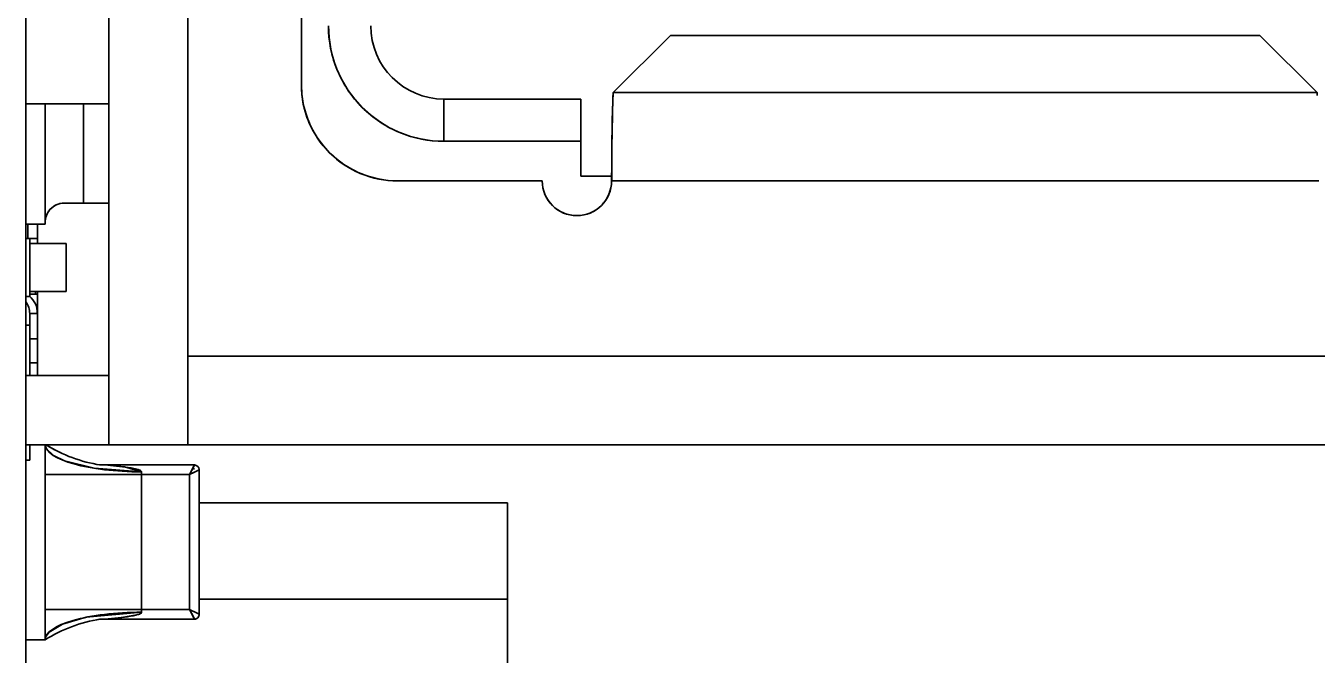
# Model space of a CAD drawing. Extents: x 146 to 1134, y 78 to 926.
# Drawn here: x 676.56 to 683.26, y 349.25 to 352.51 of the extents above; entities that cross this region are included whole.
import ezdxf

# ---------------------------------------------------------------- set-up
doc = ezdxf.new("R2010")
doc.units = 0

msp = doc.modelspace()

# ---------------------------------------------------------------- linework, layer by layer
at = {"color": 7, "lineweight": 35}
msp.add_line((676.5588, 330.1072), (676.5588, 371.6772), dxfattribs=at)
msp.add_line((676.5588, 330.1072), (676.5588, 371.6772), dxfattribs=at)
at = {"color": 7, "lineweight": 35, "ltscale": 0.301}
for p, q in [((676.9888, 350.3372), (676.9888, 362.3772)), ((676.9888, 362.3772), (676.9888, 350.3372)), ((676.9888, 362.3772), (676.9888, 350.3372))]:
    msp.add_line(p, q, dxfattribs=at)
at = {"color": 7, "lineweight": 35, "ltscale": 0.278}
for p, q in [((677.3989, 361.9172), (677.3989, 350.7972)), ((677.3989, 350.7972), (677.3989, 361.9172))]:
    msp.add_line(p, q, dxfattribs=at)
at = {"color": 7, "lineweight": 35, "ltscale": 0.2075}
msp.add_line((677.9888, 352.2072), (677.9888, 360.5072), dxfattribs=at)
msp.add_line((677.9888, 352.2072), (677.9888, 360.5072), dxfattribs=at)
at = {"color": 7, "lineweight": 35, "ltscale": 0.025}
msp.add_line((676.5588, 352.1072), (676.5588, 353.1072), dxfattribs=at)
msp.add_line((676.5588, 352.1072), (676.5588, 353.1072), dxfattribs=at)
at = {"color": 7, "lineweight": 35, "ltscale": 0.010523}
for p, q in [((679.9051, 352.4625), (679.6069, 352.1654)), ((679.6069, 352.1654), (679.9051, 352.4625))]:
    msp.add_line(p, q, dxfattribs=at)
at = {"color": 7, "lineweight": 35, "ltscale": 0.076439}
for p, q in [((679.9051, 352.4625), (682.9626, 352.4625)), ((682.9626, 352.4625), (679.9051, 352.4625))]:
    msp.add_line(p, q, dxfattribs=at)
at = {"color": 7, "lineweight": 35, "ltscale": 0.010522}
for p, q in [((683.2608, 352.1654), (682.9626, 352.4625)), ((682.9626, 352.4625), (683.2608, 352.1654))]:
    msp.add_line(p, q, dxfattribs=at)
at = {"color": 7, "lineweight": 35, "ltscale": 0.001144}
msp.add_line((679.6069, 352.1654), (679.6049, 352.1197), dxfattribs=at)
at = {"color": 7, "lineweight": 35, "ltscale": 0.091348}
for p, q in [((679.6069, 352.1654), (683.2608, 352.1654)), ((683.2608, 352.1654), (679.6069, 352.1654))]:
    msp.add_line(p, q, dxfattribs=at)
at = {"color": 7, "lineweight": 35, "ltscale": 0.000380828}
msp.add_line((683.2618, 352.1502), (683.2608, 352.1654), dxfattribs=at)
at = {"color": 7, "lineweight": 35, "ltscale": 0.010751}
msp.add_line((676.5588, 352.1072), (676.9889, 352.1072), dxfattribs=at)
at = {"color": 7, "lineweight": 35, "ltscale": 0.01075}
for p, q in [((676.5588, 352.1072), (676.9888, 352.1072)), ((676.9888, 352.1072), (676.5588, 352.1072)), ((676.5588, 350.6972), (676.9888, 350.6972)), ((676.5588, 350.6972), (676.9888, 350.6972)), ((676.5588, 350.3372), (676.9888, 350.3372)), ((676.5588, 350.3372), (676.9888, 350.3372)), ((676.9888, 350.3372), (676.5588, 350.3372))]:
    msp.add_line(p, q, dxfattribs=at)
at = {"color": 7, "lineweight": 35, "ltscale": 0.015625}
msp.add_line((676.6589, 352.1072), (676.6589, 351.4822), dxfattribs=at)
msp.add_line((676.6589, 352.1072), (676.6589, 351.4822), dxfattribs=at)
at = {"color": 7, "lineweight": 35, "ltscale": 0.012875}
for p, q in [((676.8588, 351.5922), (676.8588, 352.1072)), ((676.8588, 352.1072), (676.8588, 351.5922))]:
    msp.add_line(p, q, dxfattribs=at)
at = {"color": 7, "lineweight": 35, "ltscale": 0.03275}
msp.add_line((676.9888, 352.1072), (676.9888, 350.7972), dxfattribs=at)
msp.add_line((676.9888, 352.1072), (676.9888, 350.7972), dxfattribs=at)
at = {"color": 7, "lineweight": 35, "ltscale": 0.017751}
for p, q in [((679.4388, 352.1322), (678.7288, 352.1322)), ((679.4388, 352.1322), (678.7288, 352.1322)), ((679.4388, 351.9128), (678.7288, 351.9128)), ((678.7288, 351.9128), (679.4388, 351.9128))]:
    msp.add_line(p, q, dxfattribs=at)
at = {"color": 7, "lineweight": 35, "ltscale": 0.005485}
for p, q in [((678.7288, 352.1322), (678.7288, 351.9128)), ((678.7288, 352.1322), (678.7288, 351.9128)), ((679.4388, 351.9128), (679.4388, 352.1322)), ((679.4388, 351.9128), (679.4388, 352.1322))]:
    msp.add_line(p, q, dxfattribs=at)
at = {"color": 7, "lineweight": 35, "ltscale": 0.001428}
msp.add_line((679.6039, 352.0751), (679.6028, 352.0179), dxfattribs=at)
at = {"color": 7, "lineweight": 35, "ltscale": 0.001116}
msp.add_line((679.6049, 352.1197), (679.6039, 352.0751), dxfattribs=at)
at = {"color": 7, "lineweight": 35, "ltscale": 0.003601}
msp.add_line((679.6028, 352.0179), (679.6008, 351.8739), dxfattribs=at)
at = {"color": 7, "lineweight": 35, "ltscale": 0.004515}
msp.add_line((679.4388, 351.7322), (679.4388, 351.9128), dxfattribs=at)
msp.add_line((679.4388, 351.7322), (679.4388, 351.9128), dxfattribs=at)
at = {"color": 7, "lineweight": 35, "ltscale": 0.002049}
msp.add_line((679.6008, 351.8739), (679.5999, 351.792), dxfattribs=at)
at = {"color": 7, "lineweight": 35, "ltscale": 0.02725}
for p, q in [((676.9888, 350.7472), (676.9888, 351.8372)), ((676.9888, 351.8372), (676.9888, 350.7472))]:
    msp.add_line(p, q, dxfattribs=at)
at = {"color": 7, "lineweight": 35, "ltscale": 0.004007}
msp.add_line((679.5991, 351.7322), (679.4388, 351.7322), dxfattribs=at)
msp.add_line((679.5991, 351.7322), (679.4388, 351.7322), dxfattribs=at)
at = {"color": 7, "lineweight": 35, "ltscale": 0.00212}
msp.add_line((679.5999, 351.792), (679.5989, 351.7072), dxfattribs=at)
at = {"color": 7, "lineweight": 35, "ltscale": 0.01875}
for p, q in [((679.2388, 351.7072), (678.4888, 351.7072)), ((679.2388, 351.7072), (678.4888, 351.7072)), ((677.4589, 350.2082), (677.4589, 349.4582)), ((677.4589, 349.4582), (677.4589, 350.2082)), ((677.4589, 349.4582), (677.4589, 350.2082))]:
    msp.add_line(p, q, dxfattribs=at)
at = {"color": 7, "lineweight": 35, "ltscale": 0.09175}
for p, q in [((683.2689, 351.7072), (679.5989, 351.7072)), ((679.5989, 351.7072), (683.2689, 351.7072))]:
    msp.add_line(p, q, dxfattribs=at)
at = {"color": 7, "lineweight": 35, "ltscale": 0.000604824}
msp.add_line((676.6838, 351.5583), (676.702, 351.5743), dxfattribs=at)
at = {"color": 7, "lineweight": 35, "ltscale": 0.000591825}
msp.add_line((676.7354, 351.5893), (676.7589, 351.5922), dxfattribs=at)
at = {"color": 7, "lineweight": 35, "ltscale": 0.005759}
msp.add_line((676.9888, 351.5922), (676.7585, 351.5922), dxfattribs=at)
at = {"color": 7, "lineweight": 35, "ltscale": 0.005751}
msp.add_line((676.7589, 351.5922), (676.9889, 351.5922), dxfattribs=at)
msp.add_line((676.7589, 351.5922), (676.9889, 351.5922), dxfattribs=at)
at = {"color": 7, "lineweight": 35, "ltscale": 0.00575}
msp.add_line((676.9888, 351.5922), (676.7589, 351.5922), dxfattribs=at)
msp.add_line((676.9888, 351.5922), (676.7589, 351.5922), dxfattribs=at)
at = {"color": 7, "lineweight": 35, "ltscale": 0.002499}
for p, q in [((676.8588, 351.5922), (676.7589, 351.5922)), ((676.8588, 351.5922), (676.7589, 351.5922)), ((676.7589, 351.5922), (676.8588, 351.5922))]:
    msp.add_line(p, q, dxfattribs=at)
at = {"color": 7, "lineweight": 35, "ltscale": 0.00325}
msp.add_line((676.9888, 351.5922), (676.8588, 351.5922), dxfattribs=at)
msp.add_line((676.9888, 351.5922), (676.8588, 351.5922), dxfattribs=at)
at = {"color": 7, "lineweight": 35, "ltscale": 0.003252}
msp.add_line((676.8588, 351.5922), (676.9889, 351.5922), dxfattribs=at)
at = {"color": 7, "lineweight": 35, "ltscale": 0.002501}
for p, q in [((676.5588, 351.4822), (676.6589, 351.4822)), ((676.6589, 351.4822), (676.5588, 351.4822)), ((676.5588, 351.4822), (676.6589, 351.4822)), ((676.6589, 351.4822), (676.5588, 351.4822)), ((676.5588, 351.4822), (676.6589, 351.4822)), ((676.6589, 349.3252), (676.5588, 349.3252)), ((676.5588, 349.3252), (676.6589, 349.3252)), ((676.5588, 349.3252), (676.6589, 349.3252)), ((676.6589, 349.3252), (676.5588, 349.3252)), ((676.5588, 349.3252), (676.6589, 349.3252))]:
    msp.add_line(p, q, dxfattribs=at)
at = {"color": 7, "lineweight": 35, "ltscale": 0.00185}
for p, q in [((676.5688, 351.4082), (676.5688, 351.4822)), ((676.5688, 351.4822), (676.5688, 351.4082)), ((676.5688, 351.4822), (676.5688, 351.4082)), ((676.6188, 351.4082), (676.6188, 351.4822))]:
    msp.add_line(p, q, dxfattribs=at)
at = {"color": 7, "lineweight": 35, "ltscale": 0.002475}
msp.add_line((676.6188, 351.4822), (676.6188, 351.3832), dxfattribs=at)
msp.add_line((676.6188, 351.4822), (676.6188, 351.3832), dxfattribs=at)
at = {"color": 7, "lineweight": 35, "ltscale": 0.000500488}
for p, q in [((676.5789, 351.4082), (676.5588, 351.4082)), ((676.5588, 351.4082), (676.5789, 351.4082)), ((676.5588, 351.1082), (676.5789, 351.1082)), ((676.5789, 351.1082), (676.5588, 351.1082)), ((676.5789, 351.1082), (676.5588, 351.1082)), ((676.5588, 351.1082), (676.5789, 351.1082)), ((676.5789, 351.1082), (676.5588, 351.1082)), ((676.5588, 350.9582), (676.5789, 350.9582)), ((676.5789, 350.9582), (676.5588, 350.9582)), ((676.5588, 350.2582), (676.5789, 350.2582)), ((676.5789, 350.2582), (676.5588, 350.2582)), ((676.5789, 350.2582), (676.5588, 350.2582)), ((676.5588, 350.2582), (676.5789, 350.2582)), ((676.5789, 350.2582), (676.5588, 350.2582)), ((676.5588, 350.2582), (676.5789, 350.2582)), ((676.5789, 350.2582), (676.5588, 350.2582)), ((676.5588, 350.2582), (676.5789, 350.2582)), ((676.5789, 350.2582), (676.5588, 350.2582)), ((676.5588, 350.2582), (676.5789, 350.2582)), ((676.5789, 350.2582), (676.5588, 350.2582)), ((676.5588, 350.2582), (676.5789, 350.2582)), ((676.5789, 350.2582), (676.5588, 350.2582)), ((676.5588, 350.2582), (676.5789, 350.2582)), ((676.5789, 350.2582), (676.5588, 350.2582)), ((676.5588, 350.2582), (676.5789, 350.2582)), ((676.5789, 350.2582), (676.5588, 350.2582))]:
    msp.add_line(p, q, dxfattribs=at)
at = {"color": 7, "lineweight": 35, "ltscale": 0.00125}
for p, q in [((676.5688, 351.4082), (676.6188, 351.4082)), ((677.3489, 350.3372), (677.3989, 350.3372))]:
    msp.add_line(p, q, dxfattribs=at)
at = {"color": 7, "lineweight": 35, "ltscale": 0.000999451}
for p, q in [((676.5789, 351.4082), (676.6188, 351.4082)), ((676.5789, 351.1332), (676.6188, 351.1332)), ((676.6188, 351.1332), (676.5789, 351.1332)), ((676.6188, 351.1332), (676.5789, 351.1332)), ((676.5789, 351.0192), (676.6188, 351.0192)), ((676.5789, 351.0192), (676.6188, 351.0192)), ((676.6188, 350.8882), (676.5789, 350.8882)), ((676.5789, 350.7632), (676.6188, 350.7632)), ((676.6188, 350.7632), (676.5789, 350.7632))]:
    msp.add_line(p, q, dxfattribs=at)
at = {"color": 7, "lineweight": 35, "ltscale": 0.0075}
for p, q in [((676.5789, 351.1082), (676.5789, 351.4082)), ((676.5789, 351.4082), (676.5789, 351.1082))]:
    msp.add_line(p, q, dxfattribs=at)
at = {"color": 7, "lineweight": 35, "ltscale": 0.000624847}
msp.add_line((676.6188, 351.3832), (676.6188, 351.4082), dxfattribs=at)
at = {"color": 7, "lineweight": 35, "ltscale": 0.00475}
for p, q in [((676.5789, 351.3832), (676.7689, 351.3832)), ((676.7689, 351.3832), (676.5789, 351.3832)), ((676.5789, 351.1332), (676.7689, 351.1332)), ((676.7689, 351.1332), (676.5789, 351.1332))]:
    msp.add_line(p, q, dxfattribs=at)
at = {"color": 7, "lineweight": 35, "ltscale": 0.00625}
for p, q in [((676.7689, 351.1332), (676.7689, 351.3832)), ((676.7689, 351.1332), (676.7689, 351.3832)), ((677.1589, 350.1832), (677.4089, 350.1832)), ((677.1589, 350.1832), (677.4089, 350.1832)), ((677.4089, 349.4832), (677.1589, 349.4832)), ((677.4089, 349.4832), (677.1589, 349.4832))]:
    msp.add_line(p, q, dxfattribs=at)
at = {"color": 7, "lineweight": 35, "ltscale": 0.000341797}
msp.add_line((676.6088, 351.1328), (676.6088, 351.1192), dxfattribs=at)
at = {"color": 7, "lineweight": 35, "ltscale": 0.006125}
msp.add_line((676.6188, 350.8882), (676.6188, 351.1332), dxfattribs=at)
at = {"color": 7, "lineweight": 35, "ltscale": 0.003751}
msp.add_line((676.7689, 351.1332), (676.6188, 351.1332), dxfattribs=at)
at = {"color": 7, "lineweight": 35, "ltscale": 0.0109}
msp.add_line((676.6188, 351.1332), (676.6188, 350.6972), dxfattribs=at)
msp.add_line((676.6188, 351.1332), (676.6188, 350.6972), dxfattribs=at)
at = {"color": 7, "lineweight": 35, "ltscale": 0.000144196}
msp.add_line((676.5589, 351.1082), (676.5589, 351.1024), dxfattribs=at)
at = {"color": 7, "lineweight": 35, "ltscale": 0.000904846}
msp.add_line((676.6188, 351.1192), (676.5826, 351.1192), dxfattribs=at)
at = {"color": 7, "lineweight": 35, "ltscale": 0.000897217}
msp.add_line((676.6188, 351.1192), (676.5829, 351.1192), dxfattribs=at)
at = {"color": 7, "lineweight": 35, "ltscale": 0.001876}
msp.add_line((676.9888, 351.0672), (676.9888, 350.9921), dxfattribs=at)
at = {"color": 7, "lineweight": 35, "ltscale": 0.009}
for p, q in [((676.9888, 351.0672), (676.9888, 350.7072)), ((676.9888, 350.6972), (676.9888, 350.3372)), ((676.9888, 350.6972), (676.9888, 350.3372))]:
    msp.add_line(p, q, dxfattribs=at)
at = {"color": 7, "lineweight": 35, "ltscale": 0.001524}
for p, q in [((676.5789, 350.9582), (676.5789, 351.0192)), ((676.5789, 351.0192), (676.5789, 350.9582))]:
    msp.add_line(p, q, dxfattribs=at)
at = {"color": 7, "lineweight": 35, "ltscale": 0.003275}
msp.add_line((676.6188, 351.0192), (676.6188, 350.8882), dxfattribs=at)
msp.add_line((676.6188, 351.0192), (676.6188, 350.8882), dxfattribs=at)
at = {"color": 7, "lineweight": 35, "ltscale": 0.006525}
msp.add_line((676.5789, 350.6972), (676.5789, 350.9582), dxfattribs=at)
msp.add_line((676.5789, 350.6972), (676.5789, 350.9582), dxfattribs=at)
at = {"color": 7, "lineweight": 35, "ltscale": 0.006704}
msp.add_line((676.9888, 350.9921), (676.9888, 350.724), dxfattribs=at)
at = {"color": 7, "lineweight": 35, "ltscale": 0.003125}
msp.add_line((676.6188, 350.7632), (676.6188, 350.8882), dxfattribs=at)
at = {"color": 7, "lineweight": 35, "ltscale": 0.002506}
msp.add_line((676.9888, 350.6969), (676.9888, 350.7972), dxfattribs=at)
at = {"color": 7, "lineweight": 35, "ltscale": 0.0025}
msp.add_line((676.9888, 350.6972), (676.9888, 350.7972), dxfattribs=at)
at = {"color": 7, "lineweight": 35, "ltscale": 0.24375}
for p, q in [((687.1489, 350.7972), (677.3989, 350.7972)), ((677.3989, 350.7972), (687.1489, 350.7972))]:
    msp.add_line(p, q, dxfattribs=at)
at = {"color": 7, "lineweight": 35, "ltscale": 0.011501}
for p, q in [((677.3989, 350.7972), (677.3989, 350.3372)), ((677.3989, 350.3372), (677.3989, 350.7972))]:
    msp.add_line(p, q, dxfattribs=at)
at = {"color": 7, "lineweight": 35, "ltscale": 0.00165}
msp.add_line((676.6188, 350.6972), (676.6188, 350.7632), dxfattribs=at)
at = {"color": 7, "lineweight": 35, "ltscale": 0.000669861}
msp.add_line((676.9888, 350.6972), (676.9888, 350.724), dxfattribs=at)
at = {"color": 7, "lineweight": 35, "ltscale": 0.000228119}
msp.add_line((676.9888, 350.7072), (676.9888, 350.698), dxfattribs=at)
at = {"color": 7, "lineweight": 35, "ltscale": 0.001975}
msp.add_line((676.5789, 350.2582), (676.5789, 350.3372), dxfattribs=at)
msp.add_line((676.5789, 350.2582), (676.5789, 350.3372), dxfattribs=at)
at = {"color": 7, "lineweight": 35, "ltscale": 0.025401}
msp.add_line((676.6589, 350.3412), (676.6589, 349.3252), dxfattribs=at)
msp.add_line((676.6589, 350.3412), (676.6589, 349.3252), dxfattribs=at)
at = {"color": 7, "lineweight": 35, "ltscale": 0.179001}
for p, q in [((676.9888, 350.3372), (684.1489, 350.3372)), ((684.1489, 350.3372), (676.9888, 350.3372))]:
    msp.add_line(p, q, dxfattribs=at)
at = {"color": 7, "lineweight": 35, "ltscale": 0.00078125}
msp.add_line((677.0201, 350.3372), (676.9888, 350.3372), dxfattribs=at)
at = {"color": 7, "lineweight": 35, "ltscale": 0.010251}
for p, q in [((676.9888, 350.3372), (677.3989, 350.3372)), ((677.3989, 350.3372), (676.9888, 350.3372)), ((676.9888, 350.3372), (677.3989, 350.3372)), ((676.9888, 350.3372), (677.3989, 350.3372))]:
    msp.add_line(p, q, dxfattribs=at)
at = {"color": 7, "lineweight": 35, "ltscale": 0.009001}
msp.add_line((676.9888, 350.3372), (677.3489, 350.3372), dxfattribs=at)
msp.add_line((676.9888, 350.3372), (677.3489, 350.3372), dxfattribs=at)
at = {"color": 7, "lineweight": 35, "ltscale": 0.2515}
msp.add_line((676.9888, 350.3372), (687.0488, 350.3372), dxfattribs=at)
at = {"color": 7, "lineweight": 35, "ltscale": 0.002222}
msp.add_line((677.1089, 350.3372), (677.0201, 350.3372), dxfattribs=at)
at = {"color": 7, "lineweight": 35, "ltscale": 0.003325}
msp.add_line((677.2419, 350.3372), (677.1089, 350.3372), dxfattribs=at)
at = {"color": 7, "lineweight": 35, "ltscale": 0.003923}
msp.add_line((677.3989, 350.3372), (677.2419, 350.3372), dxfattribs=at)
at = {"color": 7, "lineweight": 35, "ltscale": 0.241249}
for p, q in [((677.3989, 350.3372), (687.0488, 350.3372)), ((687.0488, 350.3372), (677.3989, 350.3372))]:
    msp.add_line(p, q, dxfattribs=at)
at = {"color": 7, "lineweight": 35, "ltscale": 0.0375}
for p, q in [((679.4888, 350.3372), (680.9888, 350.3372)), ((680.9888, 350.3372), (679.4888, 350.3372))]:
    msp.add_line(p, q, dxfattribs=at)
at = {"color": 7, "lineweight": 35, "ltscale": 0.000722057}
for p, q in [((676.9692, 350.2332), (676.9404, 350.234)), ((676.9404, 350.234), (676.9692, 350.2332))]:
    msp.add_line(p, q, dxfattribs=at)
at = {"color": 7, "lineweight": 35, "ltscale": 0.011615}
for p, q in [((677.4338, 350.2332), (676.9692, 350.2332)), ((676.9692, 350.2332), (677.4338, 350.2332)), ((676.9692, 349.4332), (677.4338, 349.4332)), ((677.4338, 349.4332), (676.9692, 349.4332)), ((676.9692, 349.4332), (677.4338, 349.4332)), ((676.9692, 349.4332), (677.4338, 349.4332)), ((677.4338, 349.4332), (676.9692, 349.4332))]:
    msp.add_line(p, q, dxfattribs=at)
at = {"color": 7, "lineweight": 35, "ltscale": 0.000821782}
msp.add_line((676.9692, 350.2332), (677.002, 350.2307), dxfattribs=at)
at = {"color": 7, "lineweight": 35, "ltscale": 0.000821638}
msp.add_line((677.002, 350.2307), (677.0347, 350.2275), dxfattribs=at)
at = {"color": 7, "lineweight": 35, "ltscale": 0.000906316}
msp.add_line((677.0347, 350.2275), (677.0707, 350.2233), dxfattribs=at)
at = {"color": 7, "lineweight": 35, "ltscale": 0.002296}
msp.add_line((677.0707, 350.2233), (677.1589, 350.1975), dxfattribs=at)
at = {"color": 7, "lineweight": 35, "ltscale": 0.000359344}
msp.add_line((677.1589, 350.1975), (677.1589, 350.1832), dxfattribs=at)
msp.add_line((677.1589, 350.1975), (677.1589, 350.1832), dxfattribs=at)
at = {"color": 7, "lineweight": 35, "ltscale": 0.001397}
for p, q in [((677.4338, 350.2332), (677.4089, 350.1832)), ((677.4089, 350.1832), (677.4589, 350.2082)), ((677.4589, 349.4582), (677.4089, 349.4832)), ((677.4089, 349.4832), (677.4338, 349.4332))]:
    msp.add_line(p, q, dxfattribs=at)
at = {"color": 7, "lineweight": 35, "ltscale": 0.000992883}
msp.add_line((677.4089, 350.1832), (677.4266, 350.2187), dxfattribs=at)
at = {"color": 7, "lineweight": 35, "ltscale": 0.000988107}
msp.add_line((677.4089, 350.1832), (677.4265, 350.2185), dxfattribs=at)
at = {"color": 7, "lineweight": 35, "ltscale": 0.000988106}
msp.add_line((677.4442, 350.2009), (677.4089, 350.1832), dxfattribs=at)
at = {"color": 7, "lineweight": 35, "ltscale": 0.000701501}
msp.add_line((677.434, 350.1957), (677.4089, 350.1832), dxfattribs=at)
at = {"color": 7, "lineweight": 35, "ltscale": 0.000250244}
msp.add_line((677.4338, 350.2132), (677.4238, 350.2132), dxfattribs=at)
msp.add_line((677.4338, 350.2132), (677.4238, 350.2132), dxfattribs=at)
at = {"color": 7, "lineweight": 35, "ltscale": 0.000408754}
msp.add_line((677.4265, 350.2185), (677.4338, 350.2332), dxfattribs=at)
at = {"color": 7, "lineweight": 35, "ltscale": 0.000153775}
for p, q in [((677.4399, 350.2324), (677.4338, 350.2332)), ((677.4399, 349.4339), (677.4338, 349.4332))]:
    msp.add_line(p, q, dxfattribs=at)
at = {"color": 7, "lineweight": 35, "ltscale": 0.000409096}
msp.add_line((677.4589, 350.2082), (677.4442, 350.2009), dxfattribs=at)
at = {"color": 7, "lineweight": 35, "ltscale": 0.000113419}
msp.add_line((677.4589, 350.2082), (677.4584, 350.2127), dxfattribs=at)
at = {"color": 7, "lineweight": 35, "ltscale": 0.0125}
for p, q in [((677.1589, 350.1832), (676.6589, 350.1832)), ((676.6589, 350.1832), (677.1589, 350.1832)), ((679.0588, 349.5372), (679.0588, 350.0372)), ((677.1589, 349.4832), (676.6589, 349.4832)), ((676.6589, 349.4832), (677.1589, 349.4832))]:
    msp.add_line(p, q, dxfattribs=at)
at = {"color": 7, "lineweight": 35, "ltscale": 0.0175}
for p, q in [((677.1589, 349.4832), (677.1589, 350.1832)), ((677.1589, 349.4832), (677.1589, 350.1832)), ((677.4089, 350.1832), (677.4089, 349.4832)), ((677.4089, 349.4832), (677.4089, 350.1832))]:
    msp.add_line(p, q, dxfattribs=at)
at = {"color": 7, "lineweight": 35, "ltscale": 0.039999}
for p, q in [((677.4589, 350.0372), (679.0588, 350.0372)), ((679.0588, 350.0372), (677.4589, 350.0372)), ((677.4589, 349.5372), (679.0588, 349.5372)), ((677.4589, 349.5372), (679.0588, 349.5372))]:
    msp.add_line(p, q, dxfattribs=at)
at = {"color": 7, "lineweight": 35, "ltscale": 0.000951385}
msp.add_line((679.0588, 350.0372), (679.0588, 349.9991), dxfattribs=at)
at = {"color": 7, "lineweight": 35, "ltscale": 0.00271}
msp.add_line((679.0588, 349.9991), (679.0588, 349.8907), dxfattribs=at)
at = {"color": 7, "lineweight": 35, "ltscale": 0.004055}
msp.add_line((679.0588, 349.8907), (679.0588, 349.7285), dxfattribs=at)
at = {"color": 7, "lineweight": 35, "ltscale": 0.004784}
msp.add_line((679.0588, 349.7285), (679.0588, 349.5372), dxfattribs=at)
at = {"color": 7, "lineweight": 35, "ltscale": 0.0385}
msp.add_line((679.0588, 349.5372), (679.0588, 347.9972), dxfattribs=at)
msp.add_line((679.0588, 349.5372), (679.0588, 347.9972), dxfattribs=at)
at = {"color": 7, "lineweight": 35, "ltscale": 0.000201144}
msp.add_line((677.1539, 349.4625), (677.1589, 349.4688), dxfattribs=at)
at = {"color": 7, "lineweight": 35, "ltscale": 0.000358582}
msp.add_line((677.1589, 349.4832), (677.1589, 349.4688), dxfattribs=at)
msp.add_line((677.1589, 349.4832), (677.1589, 349.4688), dxfattribs=at)
at = {"color": 7, "lineweight": 35, "ltscale": 0.000840027}
msp.add_line((677.4239, 349.4531), (677.4089, 349.4832), dxfattribs=at)
at = {"color": 7, "lineweight": 35, "ltscale": 0.000987765}
msp.add_line((677.4089, 349.4832), (677.4442, 349.4655), dxfattribs=at)
at = {"color": 7, "lineweight": 35, "ltscale": 0.000987424}
msp.add_line((677.4265, 349.4478), (677.4089, 349.4832), dxfattribs=at)
at = {"color": 7, "lineweight": 35, "ltscale": 0.000409436}
for p, q in [((677.4442, 349.4655), (677.4589, 349.4582)), ((677.4338, 349.4332), (677.4265, 349.4478))]:
    msp.add_line(p, q, dxfattribs=at)
at = {"color": 7, "lineweight": 35, "ltscale": 0.000153115}
msp.add_line((677.4581, 349.4521), (677.4589, 349.4582), dxfattribs=at)
at = {"color": 7, "lineweight": 35, "ltscale": 0.000114179}
msp.add_line((677.4589, 349.4582), (677.4584, 349.4536), dxfattribs=at)
at = {"color": 7, "lineweight": 35, "ltscale": 0.000920717}
msp.add_line((676.9692, 349.4332), (676.9324, 349.4318), dxfattribs=at)
at = {"color": 7, "lineweight": 35, "ltscale": 0.000720509}
msp.add_line((676.9404, 349.4323), (676.9692, 349.4332), dxfattribs=at)
at = {"color": 7, "lineweight": 35, "ltscale": 0.000838576}
msp.add_line((677.0027, 349.4357), (676.9692, 349.4332), dxfattribs=at)
at = {"color": 7, "lineweight": 35, "ltscale": 0.001696}
msp.add_line((677.0701, 349.4431), (677.0027, 349.4357), dxfattribs=at)
at = {"color": 7, "lineweight": 35, "ltscale": 0.000114938}
msp.add_line((677.4338, 349.4332), (677.4384, 349.4336), dxfattribs=at)
at = {"color": 7, "lineweight": 35}
for points in [[(676.659, 350.3375), (676.6649, 350.319), (676.7028, 350.2823), (676.759, 350.255), (676.9129, 350.2161), (677.1589, 350.1975)], [(676.9692, 350.2332), (677.0133, 350.2296), (677.1047, 350.2181), (677.1425, 350.2091), (677.1533, 350.2043), (677.1568, 350.2016), (677.1586, 350.1989), (677.1589, 350.1975)], [(677.1589, 349.4688), (676.8716, 349.4427), (676.7495, 349.4077), (676.6794, 349.366), (676.6628, 349.3433), (676.6589, 349.3252)], [(677.1589, 349.4688), (677.1586, 349.4675), (677.1569, 349.4648), (677.1537, 349.4623), (677.1435, 349.4576), (677.0464, 349.4401), (676.9692, 349.4332)]]:
    msp.add_lwpolyline(points, dxfattribs=at)
for centre, radius, start, end in [((678.7288, 352.5122), 0.5994, 180.00001, 270), ((678.7231, 352.511), 0.5936, 179.88934, 202.61065), ((678.7288, 352.5122), 0.38, 180.00001, 270), ((678.7288, 352.5122), 0.38, 180.00001, 270), ((678.7239, 352.5089), 0.5936, 202.38934, 225.11066), ((678.4888, 352.2072), 0.5, 180.00001, 270), ((678.4841, 352.2062), 0.4952, 179.88934, 202.61065), ((678.4841, 352.2062), 0.4952, 179.88934, 202.61065), ((696.4385, 351.6789), 16.8391, 178.34427, 179.90375), ((678.7256, 352.5073), 0.5936, 224.88934, 247.61066), ((678.4848, 352.2044), 0.4952, 202.38934, 225.11066), ((678.4848, 352.2044), 0.4952, 202.38934, 225.11066), ((678.7277, 352.5064), 0.5936, 247.38934, 270.11066), ((678.4863, 352.2033), 0.4954, 224.89535, 247.60465), ((678.4863, 352.2033), 0.4954, 224.89535, 247.60465), ((678.4879, 352.2026), 0.4954, 247.39535, 270.10465), ((678.4879, 352.2026), 0.4954, 247.39535, 270.10465), ((679.4188, 351.7072), 0.18, 180.00001, 270), ((679.4138, 351.7058), 0.1749, 179.54276, 225.83901), ((679.4138, 351.7058), 0.1749, 179.54276, 225.83901), ((679.4188, 351.7072), 0.18, 270, 0), ((679.4239, 351.7058), 0.1749, 314.161, 0.45723), ((679.4197, 351.7087), 0.1799, 314.44515, 336.91146), ((676.7588, 351.4922), 0.0999, 138.58342, 180.00695), ((676.7589, 351.4922), 0.1, 139.75159, 180.00001), ((676.7592, 351.492), 0.1003, 139.7847, 160.27438), ((676.7593, 351.4912), 0.101, 90.25185, 139.49529), ((676.7589, 351.4922), 0.1, 90, 139.75159), ((676.7596, 351.4904), 0.1019, 103.87999, 124.31559), ((679.4175, 351.7021), 0.1749, 224.16101, 270.45724), ((679.4175, 351.7021), 0.1749, 224.16101, 270.45724), ((679.4202, 351.7021), 0.1749, 269.54276, 315.83899), ((679.4202, 351.7021), 0.1749, 269.54276, 315.83899), ((676.7592, 351.4921), 0.1003, 160.3407, 179.96199), ((676.4814, 351.02), 0.0975, 359.50497, 37.36493), ((676.4788, 351.0192), 0.1, 0, 36.8699), ((676.5115, 351.0242), 0.1071, 357.30125, 52.13779), ((676.5115, 351.0242), 0.1071, 357.3138, 52.11998), ((677.0504, 350.9622), 0.7344, 238.285, 244.56079), ((677.0615, 350.9768), 0.7526, 238.14968, 261.10739), ((677.4338, 350.2082), 0.025, 360, 90), ((677.4338, 350.2082), 0.025, 360, 90), ((677.0134, 349.9466), 0.5066, 276.43298, 283.72338), ((677.1327, 349.4893), 0.0339, 271.44952, 321.98323), ((677.4338, 349.4582), 0.025, 270, 360), ((677.4338, 349.4582), 0.025, 270, 360), ((677.0602, 348.6933), 0.7487, 98.8031, 122.42103), ((677.4338, 349.4582), 0.025, 270, 314.90427)]:
    msp.add_arc(centre, radius, start, end, dxfattribs=at)
for centre, start_param, end_param in [((677.1589, 350.3412), 3.163261, 4.712389), ((677.1589, 349.3252), 1.570796, 3.141593)]:
    msp.add_ellipse(centre, major_axis=(0.5, 0), ratio=0.287273, start_param=start_param, end_param=end_param, dxfattribs=at)

doc.saveas('drawing.dxf')
